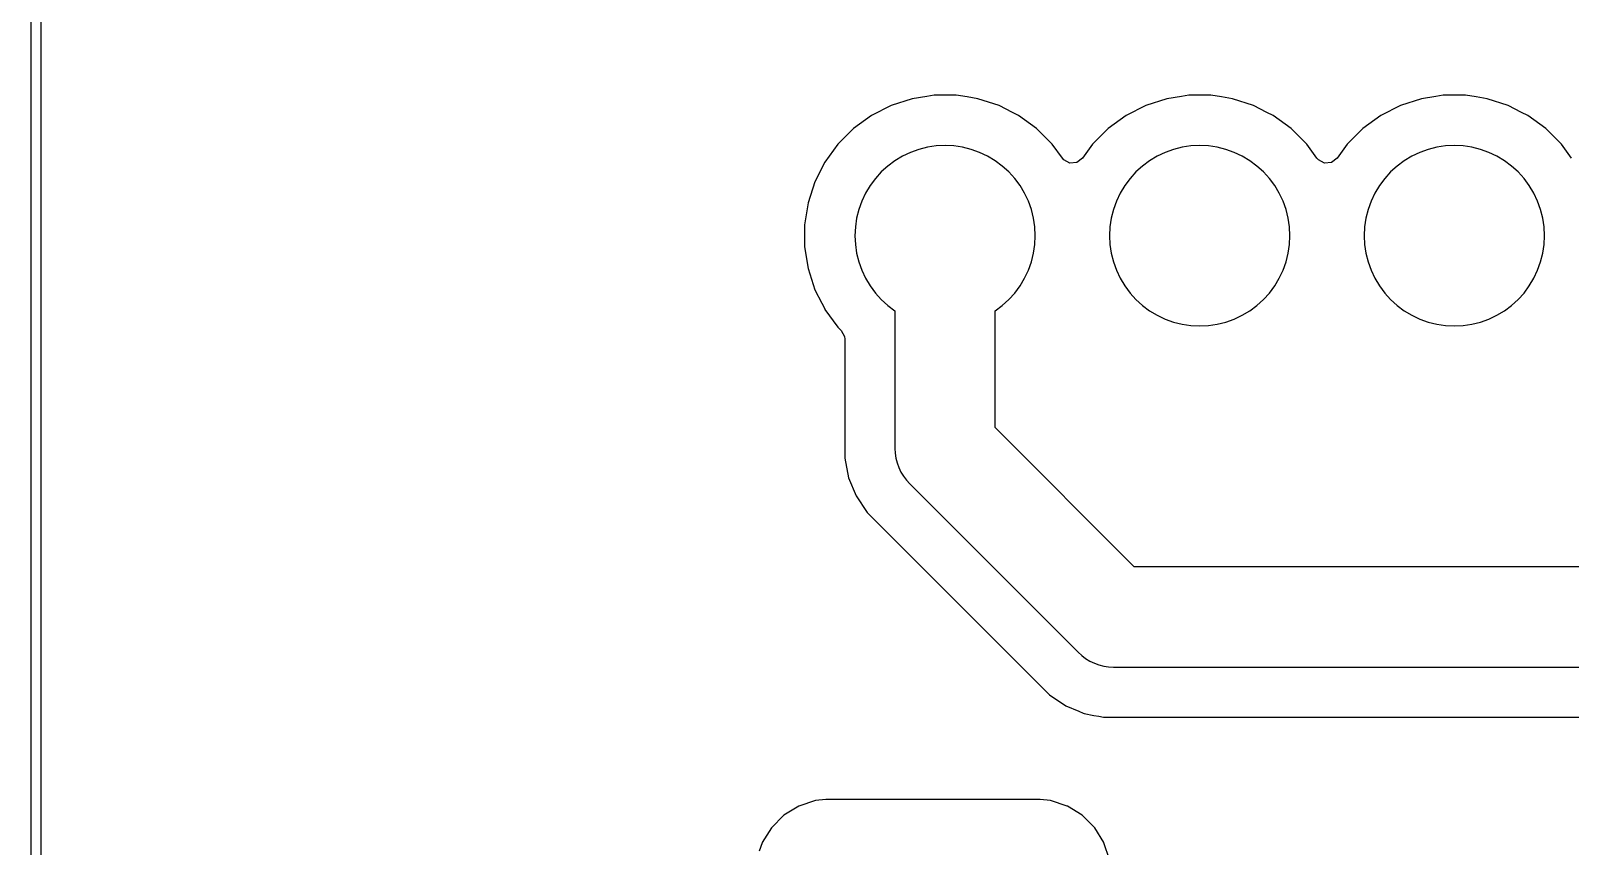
# Model space of a CAD drawing. Header units: metres. Extents: x 85.4 to 154.6, y -104.6 to -40.4.
# Drawn here: x 85.4 to 100.76, y -76.09 to -67.96 of the extents above; entities that cross this region are included whole.
import ezdxf

# ---------------------------------------------------------------- set-up
doc = ezdxf.new("R2010")
doc.units = ezdxf.units.M

msp = doc.modelspace()

# ---------------------------------------------------------------- linework, layer by layer
for points in [[(85.4, -40.401), (85.4, -104.599)], [(85.501, -40.625), (85.501, -104.375), (85.512, -104.427), (85.558, -104.479), (85.625, -104.499), (154.375, -104.499), (154.427, -104.488), (154.479, -104.442), (154.499, -104.375), (154.499, -40.625), (154.488, -40.573), (154.442, -40.521), (154.375, -40.501), (85.625, -40.501), (85.573, -40.512), (85.521, -40.558), (85.501, -40.625)], [(100.77, -69.227), (100.669, -69.087), (100.669, -69.087), (100.669, -69.087), (100.669, -69.087), (100.669, -69.087), (100.669, -69.087), (100.669, -69.087), (100.669, -69.087), (100.669, -69.087), (100.669, -69.087), (100.669, -69.087), (100.669, -69.087), (100.669, -69.087), (100.669, -69.087), (100.669, -69.087), (100.513, -68.931), (100.513, -68.931), (100.513, -68.931), (100.513, -68.931), (100.513, -68.931), (100.513, -68.931), (100.513, -68.931), (100.513, -68.931), (100.513, -68.931), (100.513, -68.931), (100.513, -68.931), (100.513, -68.931), (100.513, -68.931), (100.513, -68.931), (100.513, -68.931), (100.334, -68.802), (100.334, -68.802), (100.334, -68.802), (100.334, -68.802), (100.334, -68.802), (100.334, -68.802), (100.334, -68.802), (100.334, -68.802), (100.334, -68.802), (100.334, -68.802), (100.334, -68.802), (100.334, -68.802), (100.334, -68.802), (100.271, -68.77), (100.138, -68.702), (100.138, -68.702), (100.138, -68.702), (100.138, -68.702), (100.138, -68.702), (100.138, -68.702), (100.138, -68.702), (100.138, -68.702), (100.138, -68.702), (100.138, -68.702), (100.138, -68.702), (100.138, -68.702), (100.138, -68.702), (100.138, -68.702), (100.138, -68.702), (100.138, -68.702), (100.138, -68.702), (100.138, -68.702), (100.138, -68.702), (99.928, -68.634), (99.928, -68.634), (99.928, -68.634), (99.928, -68.634), (99.928, -68.634), (99.928, -68.634), (99.928, -68.634), (99.928, -68.634), (99.928, -68.634), (99.928, -68.634), (99.928, -68.634), (99.928, -68.634), (99.928, -68.634), (99.928, -68.634), (99.819, -68.616), (99.71, -68.599), (99.71, -68.599), (99.71, -68.599), (99.71, -68.599), (99.71, -68.599), (99.71, -68.599), (99.71, -68.599), (99.71, -68.599), (99.71, -68.599), (99.71, -68.599), (99.71, -68.599), (99.71, -68.599), (99.71, -68.599), (99.71, -68.599), (99.49, -68.599), (99.49, -68.599), (99.49, -68.599), (99.49, -68.599), (99.49, -68.599), (99.49, -68.599), (99.49, -68.599), (99.49, -68.599), (99.49, -68.599), (99.49, -68.599), (99.49, -68.599), (99.49, -68.599), (99.49, -68.599), (99.49, -68.599), (99.417, -68.611), (99.272, -68.634), (99.272, -68.634), (99.272, -68.634), (99.272, -68.634), (99.272, -68.634), (99.272, -68.634), (99.272, -68.634), (99.272, -68.634), (99.272, -68.634), (99.272, -68.634), (99.272, -68.634), (99.272, -68.634), (99.272, -68.634), (99.272, -68.634), (99.062, -68.702), (99.062, -68.702), (99.062, -68.702), (99.062, -68.702), (99.062, -68.702), (99.062, -68.702), (99.062, -68.702), (99.062, -68.702), (99.062, -68.702), (99.062, -68.702), (99.062, -68.702), (99.062, -68.702), (99.062, -68.702), (99.062, -68.702), (99.062, -68.702), (99.062, -68.702), (99.062, -68.702), (99.062, -68.702), (99.062, -68.702), (98.866, -68.802), (98.866, -68.802), (98.866, -68.802), (98.866, -68.802), (98.866, -68.802), (98.866, -68.802), (98.866, -68.802), (98.866, -68.802), (98.866, -68.802), (98.866, -68.802), (98.866, -68.802), (98.866, -68.802), (98.866, -68.802), (98.866, -68.802), (98.687, -68.931), (98.687, -68.931), (98.687, -68.931), (98.687, -68.931), (98.687, -68.931), (98.687, -68.931), (98.687, -68.931), (98.687, -68.931), (98.687, -68.931), (98.687, -68.931), (98.687, -68.931), (98.687, -68.931), (98.687, -68.931), (98.687, -68.931), (98.687, -68.931), (98.531, -69.087), (98.531, -69.087), (98.531, -69.087), (98.531, -69.087), (98.531, -69.087), (98.531, -69.087), (98.531, -69.087), (98.531, -69.087), (98.531, -69.087), (98.531, -69.087), (98.531, -69.087), (98.531, -69.087), (98.531, -69.087), (98.531, -69.087), (98.531, -69.087), (98.43, -69.227), (98.375, -69.269), (98.305, -69.275), (98.244, -69.243), (98.23, -69.227), (98.129, -69.087), (98.129, -69.087), (98.129, -69.087), (98.129, -69.087), (98.129, -69.087), (98.129, -69.087), (98.129, -69.087), (98.129, -69.087), (98.129, -69.087), (98.129, -69.087), (98.129, -69.087), (98.129, -69.087), (98.129, -69.087), (98.129, -69.087), (98.129, -69.087), (97.973, -68.931), (97.973, -68.931), (97.973, -68.931), (97.973, -68.931), (97.973, -68.931), (97.973, -68.931), (97.973, -68.931), (97.973, -68.931), (97.973, -68.931), (97.973, -68.931), (97.973, -68.931), (97.973, -68.931), (97.973, -68.931), (97.973, -68.931), (97.973, -68.931), (97.794, -68.802), (97.794, -68.802), (97.794, -68.802), (97.794, -68.802), (97.794, -68.802), (97.794, -68.802), (97.794, -68.802), (97.794, -68.802), (97.794, -68.802), (97.794, -68.802), (97.794, -68.802), (97.794, -68.802), (97.794, -68.802), (97.731, -68.77), (97.598, -68.702), (97.598, -68.702), (97.598, -68.702), (97.598, -68.702), (97.598, -68.702), (97.598, -68.702), (97.598, -68.702), (97.598, -68.702), (97.598, -68.702), (97.598, -68.702), (97.598, -68.702), (97.598, -68.702), (97.598, -68.702), (97.598, -68.702), (97.598, -68.702), (97.598, -68.702), (97.598, -68.702), (97.598, -68.702), (97.598, -68.702), (97.388, -68.634), (97.388, -68.634), (97.388, -68.634), (97.388, -68.634), (97.388, -68.634), (97.388, -68.634), (97.388, -68.634), (97.388, -68.634), (97.388, -68.634), (97.388, -68.634), (97.388, -68.634), (97.388, -68.634), (97.388, -68.634), (97.388, -68.634), (97.279, -68.616), (97.17, -68.599), (97.17, -68.599), (97.17, -68.599), (97.17, -68.599), (97.17, -68.599), (97.17, -68.599), (97.17, -68.599), (97.17, -68.599), (97.17, -68.599), (97.17, -68.599), (97.17, -68.599), (97.17, -68.599), (97.17, -68.599), (97.17, -68.599), (96.95, -68.599), (96.95, -68.599), (96.95, -68.599), (96.95, -68.599), (96.95, -68.599), (96.95, -68.599), (96.95, -68.599), (96.95, -68.599), (96.95, -68.599), (96.95, -68.599), (96.95, -68.599), (96.95, -68.599), (96.95, -68.599), (96.95, -68.599), (96.877, -68.611), (96.732, -68.634), (96.732, -68.634), (96.732, -68.634), (96.732, -68.634), (96.732, -68.634), (96.732, -68.634), (96.732, -68.634), (96.732, -68.634), (96.732, -68.634), (96.732, -68.634), (96.732, -68.634), (96.732, -68.634), (96.732, -68.634), (96.732, -68.634), (96.522, -68.702), (96.522, -68.702), (96.522, -68.702), (96.522, -68.702), (96.522, -68.702), (96.522, -68.702), (96.522, -68.702), (96.522, -68.702), (96.522, -68.702), (96.522, -68.702), (96.522, -68.702), (96.522, -68.702), (96.522, -68.702), (96.522, -68.702), (96.522, -68.702), (96.522, -68.702), (96.522, -68.702), (96.522, -68.702), (96.522, -68.702), (96.326, -68.802), (96.326, -68.802), (96.326, -68.802), (96.326, -68.802), (96.326, -68.802), (96.326, -68.802), (96.326, -68.802), (96.326, -68.802), (96.326, -68.802), (96.326, -68.802), (96.326, -68.802), (96.326, -68.802), (96.326, -68.802), (96.326, -68.802), (96.147, -68.931), (96.147, -68.931), (96.147, -68.931), (96.147, -68.931), (96.147, -68.931), (96.147, -68.931), (96.147, -68.931), (96.147, -68.931), (96.147, -68.931), (96.147, -68.931), (96.147, -68.931), (96.147, -68.931), (96.147, -68.931), (96.147, -68.931), (96.147, -68.931), (95.991, -69.087), (95.991, -69.087), (95.991, -69.087), (95.991, -69.087), (95.991, -69.087), (95.991, -69.087), (95.991, -69.087), (95.991, -69.087), (95.991, -69.087), (95.991, -69.087), (95.991, -69.087), (95.991, -69.087), (95.991, -69.087), (95.991, -69.087), (95.991, -69.087), (95.89, -69.227), (95.835, -69.269), (95.765, -69.275), (95.704, -69.243), (95.69, -69.227), (95.589, -69.087), (95.589, -69.087), (95.589, -69.087), (95.589, -69.087), (95.589, -69.087), (95.589, -69.087), (95.589, -69.087), (95.589, -69.087), (95.589, -69.087), (95.589, -69.087), (95.589, -69.087), (95.589, -69.087), (95.589, -69.087), (95.589, -69.087), (95.589, -69.087), (95.433, -68.931), (95.433, -68.931), (95.433, -68.931), (95.433, -68.931), (95.433, -68.931), (95.433, -68.931), (95.433, -68.931), (95.433, -68.931), (95.433, -68.931), (95.433, -68.931), (95.433, -68.931), (95.433, -68.931), (95.433, -68.931), (95.433, -68.931), (95.433, -68.931), (95.254, -68.802), (95.254, -68.802), (95.254, -68.802), (95.254, -68.802), (95.254, -68.802), (95.254, -68.802), (95.254, -68.802), (95.254, -68.802), (95.254, -68.802), (95.254, -68.802), (95.254, -68.802), (95.254, -68.802), (95.254, -68.802), (95.191, -68.77), (95.058, -68.702), (95.058, -68.702), (95.058, -68.702), (95.058, -68.702), (95.058, -68.702), (95.058, -68.702), (95.058, -68.702), (95.058, -68.702), (95.058, -68.702), (95.058, -68.702), (95.058, -68.702), (95.058, -68.702), (95.058, -68.702), (95.058, -68.702), (95.058, -68.702), (95.058, -68.702), (95.058, -68.702), (95.058, -68.702), (95.058, -68.702), (94.848, -68.634), (94.848, -68.634), (94.848, -68.634), (94.848, -68.634), (94.848, -68.634), (94.848, -68.634), (94.848, -68.634), (94.848, -68.634), (94.848, -68.634), (94.848, -68.634), (94.848, -68.634), (94.848, -68.634), (94.848, -68.634), (94.848, -68.634), (94.739, -68.616), (94.63, -68.599), (94.63, -68.599), (94.63, -68.599), (94.63, -68.599), (94.63, -68.599), (94.63, -68.599), (94.63, -68.599), (94.63, -68.599), (94.63, -68.599), (94.63, -68.599), (94.63, -68.599), (94.63, -68.599), (94.63, -68.599), (94.63, -68.599), (94.41, -68.599), (94.41, -68.599), (94.41, -68.599), (94.41, -68.599), (94.41, -68.599), (94.41, -68.599), (94.41, -68.599), (94.41, -68.599), (94.41, -68.599), (94.41, -68.599), (94.41, -68.599), (94.41, -68.599), (94.41, -68.599), (94.41, -68.599), (94.337, -68.611), (94.192, -68.634), (94.192, -68.634), (94.192, -68.634), (94.192, -68.634), (94.192, -68.634), (94.192, -68.634), (94.192, -68.634), (94.192, -68.634), (94.192, -68.634), (94.192, -68.634), (94.192, -68.634), (94.192, -68.634), (94.192, -68.634), (94.192, -68.634), (93.982, -68.702), (93.982, -68.702), (93.982, -68.702), (93.982, -68.702), (93.982, -68.702), (93.982, -68.702), (93.982, -68.702), (93.982, -68.702), (93.982, -68.702), (93.982, -68.702), (93.982, -68.702), (93.982, -68.702), (93.982, -68.702), (93.982, -68.702), (93.982, -68.702), (93.982, -68.702), (93.982, -68.702), (93.982, -68.702), (93.982, -68.702), (93.786, -68.802), (93.786, -68.802), (93.786, -68.802), (93.786, -68.802), (93.786, -68.802), (93.786, -68.802), (93.786, -68.802), (93.786, -68.802), (93.786, -68.802), (93.786, -68.802), (93.786, -68.802), (93.786, -68.802), (93.786, -68.802), (93.786, -68.802), (93.607, -68.931), (93.607, -68.931), (93.607, -68.931), (93.607, -68.931), (93.607, -68.931), (93.607, -68.931), (93.607, -68.931), (93.607, -68.931), (93.607, -68.931), (93.607, -68.931), (93.607, -68.931), (93.607, -68.931), (93.607, -68.931), (93.607, -68.931), (93.607, -68.931), (93.451, -69.087), (93.451, -69.087), (93.451, -69.087), (93.451, -69.087), (93.451, -69.087), (93.451, -69.087), (93.451, -69.087), (93.451, -69.087), (93.451, -69.087), (93.451, -69.087), (93.451, -69.087), (93.451, -69.087), (93.451, -69.087), (93.451, -69.087), (93.451, -69.087), (93.322, -69.266), (93.322, -69.266), (93.322, -69.266), (93.322, -69.266), (93.322, -69.266), (93.322, -69.266), (93.322, -69.266), (93.322, -69.266), (93.322, -69.266), (93.322, -69.266), (93.322, -69.266), (93.322, -69.266), (93.322, -69.266), (93.322, -69.266), (93.222, -69.462), (93.222, -69.462), (93.222, -69.462), (93.222, -69.462), (93.222, -69.462), (93.222, -69.462), (93.222, -69.462), (93.222, -69.462), (93.222, -69.462), (93.222, -69.462), (93.222, -69.462), (93.222, -69.462), (93.222, -69.462), (93.222, -69.462), (93.222, -69.462), (93.222, -69.462), (93.222, -69.462), (93.222, -69.462), (93.222, -69.462), (93.153, -69.672), (93.153, -69.672), (93.153, -69.672), (93.153, -69.672), (93.153, -69.672), (93.153, -69.672), (93.153, -69.672), (93.153, -69.672), (93.153, -69.672), (93.153, -69.672), (93.153, -69.672), (93.153, -69.672), (93.153, -69.672), (93.153, -69.672), (93.119, -69.89), (93.119, -69.89), (93.119, -69.89), (93.119, -69.89), (93.119, -69.89), (93.119, -69.89), (93.119, -69.89), (93.119, -69.89), (93.119, -69.89), (93.119, -69.89), (93.119, -69.89), (93.119, -69.89), (93.119, -69.89), (93.119, -69.89), (93.119, -70.11), (93.119, -70.11), (93.119, -70.11), (93.119, -70.11), (93.119, -70.11), (93.119, -70.11), (93.119, -70.11), (93.119, -70.11), (93.119, -70.11), (93.119, -70.11), (93.119, -70.11), (93.119, -70.11), (93.119, -70.11), (93.119, -70.11), (93.153, -70.328), (93.153, -70.328), (93.153, -70.328), (93.153, -70.328), (93.153, -70.328), (93.153, -70.328), (93.153, -70.328), (93.153, -70.328), (93.153, -70.328), (93.153, -70.328), (93.153, -70.328), (93.153, -70.328), (93.153, -70.328), (93.153, -70.328), (93.222, -70.538), (93.222, -70.538), (93.222, -70.538), (93.222, -70.538), (93.222, -70.538), (93.222, -70.538), (93.222, -70.538), (93.222, -70.538), (93.222, -70.538), (93.222, -70.538), (93.222, -70.538), (93.222, -70.538), (93.222, -70.538), (93.222, -70.538), (93.222, -70.538), (93.222, -70.538), (93.222, -70.538), (93.222, -70.538), (93.222, -70.538), (93.29, -70.671), (93.319, -70.729), (93.322, -70.734), (93.322, -70.734), (93.322, -70.734), (93.322, -70.734), (93.322, -70.734), (93.322, -70.734), (93.322, -70.734), (93.322, -70.734), (93.322, -70.734), (93.322, -70.734), (93.322, -70.734), (93.322, -70.734), (93.322, -70.734), (93.322, -70.734), (93.451, -70.913), (93.451, -70.913), (93.451, -70.913), (93.451, -70.913), (93.451, -70.913), (93.451, -70.913), (93.451, -70.913), (93.451, -70.913), (93.451, -70.913), (93.451, -70.913), (93.451, -70.913), (93.451, -70.913), (93.451, -70.913), (93.451, -70.913), (93.451, -70.913), (93.483, -70.944), (93.516, -71.005), (93.519, -71.031), (93.519, -72.219), (93.519, -72.219), (93.519, -72.219), (93.519, -72.219), (93.519, -72.219), (93.519, -72.219), (93.519, -72.219), (93.519, -72.219), (93.519, -72.219), (93.519, -72.219), (93.519, -72.219), (93.519, -72.219), (93.519, -72.219), (93.519, -72.219), (93.557, -72.412), (93.557, -72.412), (93.557, -72.412), (93.557, -72.412), (93.557, -72.412), (93.557, -72.412), (93.557, -72.412), (93.557, -72.412), (93.557, -72.412), (93.557, -72.412), (93.557, -72.412), (93.557, -72.412), (93.557, -72.412), (93.557, -72.412), (93.557, -72.412), (93.557, -72.412), (93.633, -72.594), (93.633, -72.594), (93.633, -72.594), (93.633, -72.594), (93.633, -72.594), (93.633, -72.594), (93.633, -72.594), (93.633, -72.594), (93.633, -72.594), (93.633, -72.594), (93.633, -72.594), (93.633, -72.594), (93.633, -72.594), (93.633, -72.594), (93.633, -72.594), (93.633, -72.594), (93.742, -72.758), (93.742, -72.758), (93.742, -72.758), (93.742, -72.758), (93.742, -72.758), (93.742, -72.758), (93.742, -72.758), (93.742, -72.758), (93.742, -72.758), (93.742, -72.758), (93.742, -72.758), (93.742, -72.758), (93.742, -72.758), (93.742, -72.758), (93.742, -72.758), (93.743, -72.758), (93.886, -72.902), (93.886, -72.902), (93.886, -72.902), (93.886, -72.902), (93.886, -72.902), (93.886, -72.902), (93.886, -72.902), (93.886, -72.902), (95.419, -74.435), (95.419, -74.435), (95.419, -74.435), (95.419, -74.435), (95.419, -74.435), (95.419, -74.435), (95.419, -74.435), (95.419, -74.435), (95.562, -74.577), (95.562, -74.578), (95.562, -74.578), (95.562, -74.578), (95.562, -74.578), (95.562, -74.578), (95.562, -74.578), (95.562, -74.578), (95.562, -74.578), (95.562, -74.578), (95.562, -74.578), (95.562, -74.578), (95.562, -74.578), (95.562, -74.578), (95.562, -74.578), (95.562, -74.578), (95.726, -74.687), (95.726, -74.687), (95.726, -74.687), (95.726, -74.687), (95.726, -74.687), (95.726, -74.687), (95.726, -74.687), (95.726, -74.687), (95.726, -74.687), (95.726, -74.687), (95.726, -74.687), (95.726, -74.687), (95.726, -74.687), (95.726, -74.687), (95.726, -74.687), (95.726, -74.687), (95.855, -74.74), (95.898, -74.758), (95.908, -74.763), (95.908, -74.763), (95.908, -74.763), (95.908, -74.763), (95.908, -74.763), (95.908, -74.763), (95.908, -74.763), (95.908, -74.763), (95.908, -74.763), (95.908, -74.763), (95.908, -74.763), (95.908, -74.763), (95.908, -74.763), (95.908, -74.763), (96.005, -74.782), (96.053, -74.791), (96.101, -74.801), (96.101, -74.801), (96.101, -74.801), (96.101, -74.801), (96.101, -74.801), (96.101, -74.801), (96.101, -74.801), (96.101, -74.801), (96.101, -74.801), (96.101, -74.801), (96.101, -74.801), (96.101, -74.801), (96.101, -74.801), (96.101, -74.801), (107.134, -74.801)], [(107.6, -73.3), (96.407, -73.3), (96.407, -73.3), (96.407, -73.3), (96.407, -73.3), (96.407, -73.3), (96.407, -73.3), (96.407, -73.3), (96.407, -73.3), (96.407, -73.3), (96.407, -73.3), (96.407, -73.3), (96.407, -73.3), (96.407, -73.3), (96.407, -73.3), (96.407, -73.3), (96.407, -73.3), (96.407, -73.3), (96.407, -73.3), (96.407, -73.3), (96.407, -73.3), (96.407, -73.3), (96.407, -73.3), (96.407, -73.3), (96.407, -73.3), (96.407, -73.3), (96.407, -73.3), (96.407, -73.3), (96.407, -73.3), (96.407, -73.3), (96.407, -73.3), (96.407, -73.3), (96.407, -73.3), (96.407, -73.3), (96.407, -73.3), (96.407, -73.3), (96.407, -73.3), (96.407, -73.3), (96.407, -73.3), (96.407, -73.3), (96.407, -73.3), (96.407, -73.3), (96.407, -73.3), (96.407, -73.3), (96.407, -73.3), (96.407, -73.3), (96.407, -73.3), (96.407, -73.3), (96.407, -73.3), (96.407, -73.3), (96.407, -73.3), (95.02, -71.913), (95.02, -71.913), (95.02, -71.913), (95.02, -71.913), (95.02, -71.913), (95.02, -71.913), (95.02, -71.913), (95.02, -71.913), (95.02, -71.913), (95.02, -71.913), (95.02, -71.913), (95.02, -71.913), (95.02, -71.913), (95.02, -71.913), (95.02, -71.913), (95.02, -71.913), (95.02, -71.913), (95.02, -71.913), (95.02, -71.913), (95.02, -71.913), (95.02, -71.913), (95.02, -71.913), (95.02, -71.913), (95.02, -71.913), (95.02, -71.913), (95.02, -71.913), (95.02, -71.913), (95.02, -71.913), (95.02, -71.913), (95.02, -71.913), (95.02, -71.913), (95.02, -71.913), (95.02, -71.913), (95.02, -71.913), (95.02, -71.913), (95.02, -71.913), (95.02, -71.913), (95.02, -71.913), (95.02, -71.913), (95.02, -71.913), (95.02, -71.913), (95.02, -71.913), (95.02, -71.913), (95.02, -71.913), (95.02, -71.913), (95.02, -71.913), (95.02, -71.913), (95.02, -71.913), (95.02, -71.913), (95.02, -71.913), (95.02, -70.748), (95.02, -70.748), (95.02, -70.748), (95.02, -70.748), (95.02, -70.748), (95.02, -70.748), (95.02, -70.748), (95.02, -70.748), (95.02, -70.748), (95.02, -70.748), (95.02, -70.748), (95.02, -70.748), (95.02, -70.748), (95.02, -70.748), (95.02, -70.748), (95.02, -70.748), (95.02, -70.748), (95.02, -70.748), (95.02, -70.748), (95.02, -70.748), (95.02, -70.748), (95.02, -70.748), (95.02, -70.748), (95.02, -70.748), (95.02, -70.748), (95.02, -70.748), (95.02, -70.748), (95.02, -70.748), (95.02, -70.748), (95.02, -70.748), (95.02, -70.748), (95.02, -70.748), (95.02, -70.748), (95.02, -70.748), (95.02, -70.748), (95.02, -70.748), (95.02, -70.748), (95.02, -70.748), (95.02, -70.748), (95.02, -70.748), (95.02, -70.748), (95.02, -70.748), (95.02, -70.748), (95.02, -70.748), (95.02, -70.748), (95.02, -70.748), (95.02, -70.748), (95.02, -70.748), (95.02, -70.748), (95.02, -70.748), (95.02, -70.748), (95.02, -70.748), (95.02, -70.748), (95.02, -70.748), (95.02, -70.748), (95.02, -70.748), (95.02, -70.748), (95.02, -70.748), (95.02, -70.748), (95.02, -70.748), (95.02, -70.748), (95.02, -70.748), (95.091, -70.695), (95.156, -70.636), (95.215, -70.571), (95.268, -70.5), (95.313, -70.424), (95.351, -70.344), (95.381, -70.261), (95.402, -70.175), (95.415, -70.088), (95.419, -70), (95.415, -69.912), (95.402, -69.825), (95.381, -69.739), (95.351, -69.656), (95.313, -69.576), (95.268, -69.5), (95.215, -69.429), (95.156, -69.364), (95.091, -69.305), (95.02, -69.252), (94.944, -69.207), (94.864, -69.169), (94.781, -69.139), (94.695, -69.118), (94.608, -69.105), (94.52, -69.101), (94.432, -69.105), (94.345, -69.118), (94.259, -69.139), (94.176, -69.169), (94.096, -69.207), (94.02, -69.252), (93.949, -69.305), (93.884, -69.364), (93.825, -69.429), (93.772, -69.5), (93.727, -69.576), (93.689, -69.656), (93.659, -69.739), (93.638, -69.825), (93.625, -69.912), (93.621, -70), (93.625, -70.088), (93.638, -70.175), (93.659, -70.261), (93.689, -70.344), (93.727, -70.424), (93.772, -70.5), (93.825, -70.571), (93.884, -70.636), (93.949, -70.695), (94.02, -70.748), (94.02, -70.748), (94.02, -70.748), (94.02, -70.748), (94.02, -70.748), (94.02, -70.748), (94.02, -70.748), (94.02, -70.748), (94.02, -70.748), (94.02, -70.748), (94.02, -70.748), (94.02, -70.748), (94.02, -70.748), (94.02, -70.748), (94.02, -70.748), (94.02, -70.748), (94.02, -70.748), (94.02, -70.748), (94.02, -70.748), (94.02, -70.748), (94.02, -70.748), (94.02, -70.748), (94.02, -70.748), (94.02, -70.748), (94.02, -70.748), (94.02, -70.748), (94.02, -70.748), (94.02, -70.748), (94.02, -70.748), (94.02, -70.748), (94.02, -70.748), (94.02, -70.748), (94.02, -70.748), (94.02, -70.748), (94.02, -70.748), (94.02, -70.748), (94.02, -70.748), (94.02, -70.748), (94.02, -70.748), (94.02, -70.748), (94.02, -70.748), (94.02, -70.748), (94.02, -70.748), (94.02, -70.748), (94.02, -70.748), (94.02, -70.748), (94.02, -70.748), (94.02, -70.748), (94.02, -70.748), (94.02, -70.748), (94.02, -70.748), (94.02, -70.748), (94.02, -70.748), (94.02, -70.748), (94.02, -70.748), (94.02, -70.748), (94.02, -70.748), (94.02, -70.748), (94.02, -70.748), (94.02, -70.748), (94.02, -70.748)], [(97.959, -70), (97.955, -69.912), (97.942, -69.825), (97.921, -69.739), (97.891, -69.656), (97.853, -69.576), (97.808, -69.5), (97.755, -69.429), (97.696, -69.364), (97.631, -69.305), (97.56, -69.252), (97.484, -69.207), (97.404, -69.169), (97.321, -69.139), (97.235, -69.118), (97.148, -69.105), (97.06, -69.101), (96.972, -69.105), (96.885, -69.118), (96.799, -69.139), (96.716, -69.169), (96.636, -69.207), (96.56, -69.252), (96.489, -69.305), (96.424, -69.364), (96.365, -69.429), (96.312, -69.5), (96.267, -69.576), (96.229, -69.656), (96.199, -69.739), (96.178, -69.825), (96.165, -69.912), (96.161, -70), (96.165, -70.088), (96.178, -70.175), (96.199, -70.261), (96.229, -70.344), (96.267, -70.424), (96.312, -70.5), (96.365, -70.571), (96.424, -70.636), (96.489, -70.695), (96.56, -70.748), (96.636, -70.793), (96.716, -70.831), (96.799, -70.861), (96.885, -70.882), (96.972, -70.895), (97.06, -70.899), (97.148, -70.895), (97.235, -70.882), (97.321, -70.861), (97.404, -70.831), (97.484, -70.793), (97.56, -70.748), (97.631, -70.695), (97.696, -70.636), (97.755, -70.571), (97.808, -70.5), (97.853, -70.424), (97.891, -70.344), (97.921, -70.261), (97.942, -70.175), (97.955, -70.088), (97.959, -70)], [(100.499, -70), (100.495, -69.912), (100.482, -69.825), (100.461, -69.739), (100.431, -69.656), (100.393, -69.576), (100.348, -69.5), (100.295, -69.429), (100.236, -69.364), (100.171, -69.305), (100.1, -69.252), (100.024, -69.207), (99.944, -69.169), (99.861, -69.139), (99.775, -69.118), (99.688, -69.105), (99.6, -69.101), (99.512, -69.105), (99.425, -69.118), (99.339, -69.139), (99.256, -69.169), (99.176, -69.207), (99.1, -69.252), (99.029, -69.305), (98.964, -69.364), (98.905, -69.429), (98.852, -69.5), (98.807, -69.576), (98.769, -69.656), (98.739, -69.739), (98.718, -69.825), (98.705, -69.912), (98.701, -70), (98.705, -70.088), (98.718, -70.175), (98.739, -70.261), (98.769, -70.344), (98.807, -70.424), (98.852, -70.5), (98.905, -70.571), (98.964, -70.636), (99.029, -70.695), (99.1, -70.748), (99.176, -70.793), (99.256, -70.831), (99.339, -70.861), (99.425, -70.882), (99.512, -70.895), (99.6, -70.899), (99.688, -70.895), (99.775, -70.882), (99.861, -70.861), (99.944, -70.831), (100.024, -70.793), (100.1, -70.748), (100.171, -70.695), (100.236, -70.636), (100.295, -70.571), (100.348, -70.5), (100.393, -70.424), (100.431, -70.344), (100.461, -70.261), (100.482, -70.175), (100.495, -70.088), (100.499, -70)], [(94.02, -70.748), (94.02, -70.748), (94.02, -72.12), (94.023, -72.169), (94.03, -72.217), (94.042, -72.265), (94.058, -72.311), (94.079, -72.356), (94.104, -72.398), (94.134, -72.437), (94.167, -72.473), (95.847, -74.153), (95.883, -74.186), (95.922, -74.216), (95.964, -74.241), (96.009, -74.262), (96.055, -74.278), (96.103, -74.29), (96.151, -74.297), (96.2, -74.3), (107.393, -74.3)], [(96.16, -76.217), (96.105, -76.051), (96.105, -76.051), (96.105, -76.051), (96.105, -76.051), (96.105, -76.051), (96.105, -76.051), (96.105, -76.05), (96.105, -76.05), (96.105, -76.05), (96.105, -76.05), (96.105, -76.05), (96.105, -76.05), (96.105, -76.05), (96.105, -76.05), (96.013, -75.901), (96.013, -75.901), (96.013, -75.901), (96.013, -75.901), (96.013, -75.901), (96.013, -75.901), (96.013, -75.901), (96.013, -75.901), (96.013, -75.901), (96.013, -75.901), (96.013, -75.901), (96.013, -75.901), (96.013, -75.901), (96.013, -75.901), (95.889, -75.777), (95.889, -75.777), (95.889, -75.777), (95.889, -75.777), (95.889, -75.777), (95.889, -75.777), (95.889, -75.777), (95.889, -75.777), (95.889, -75.777), (95.889, -75.777), (95.889, -75.777), (95.889, -75.777), (95.889, -75.777), (95.889, -75.777), (95.74, -75.685), (95.74, -75.685), (95.74, -75.685), (95.74, -75.685), (95.74, -75.685), (95.74, -75.685), (95.74, -75.685), (95.74, -75.685), (95.74, -75.685), (95.74, -75.685), (95.74, -75.685), (95.74, -75.685), (95.74, -75.685), (95.739, -75.685), (95.573, -75.63), (95.573, -75.63), (95.573, -75.63), (95.573, -75.63), (95.573, -75.63), (95.573, -75.63), (95.573, -75.63), (95.573, -75.63), (95.573, -75.63), (95.573, -75.63), (95.573, -75.63), (95.573, -75.63), (95.573, -75.63), (95.573, -75.63), (95.573, -75.63), (95.573, -75.63), (95.47, -75.619), (95.47, -75.619), (95.47, -75.619), (95.47, -75.619), (95.47, -75.619), (95.47, -75.619), (95.47, -75.619), (95.47, -75.619), (93.33, -75.619), (93.33, -75.619), (93.33, -75.619), (93.33, -75.619), (93.33, -75.619), (93.33, -75.619), (93.33, -75.619), (93.33, -75.619), (93.33, -75.619), (93.33, -75.619), (93.33, -75.619), (93.33, -75.619), (93.33, -75.619), (93.33, -75.619), (93.33, -75.619), (93.227, -75.63), (93.227, -75.63), (93.227, -75.63), (93.227, -75.63), (93.227, -75.63), (93.227, -75.63), (93.227, -75.63), (93.227, -75.63), (93.227, -75.63), (93.227, -75.63), (93.227, -75.63), (93.227, -75.63), (93.227, -75.63), (93.227, -75.63), (93.227, -75.63), (93.061, -75.685), (93.06, -75.685), (93.06, -75.685), (93.06, -75.685), (93.06, -75.685), (93.06, -75.685), (93.06, -75.685), (93.06, -75.685), (93.06, -75.685), (93.06, -75.685), (93.06, -75.685), (93.06, -75.685), (93.06, -75.685), (93.06, -75.685), (93.06, -75.685), (93.06, -75.685), (93.06, -75.685), (93.06, -75.685), (93.06, -75.685), (93.06, -75.685), (93.06, -75.685), (93.06, -75.685), (92.911, -75.777), (92.911, -75.777), (92.911, -75.777), (92.911, -75.777), (92.911, -75.777), (92.911, -75.777), (92.911, -75.777), (92.911, -75.777), (92.911, -75.777), (92.911, -75.777), (92.911, -75.777), (92.911, -75.777), (92.911, -75.777), (92.911, -75.777), (92.787, -75.901), (92.787, -75.901), (92.787, -75.901), (92.787, -75.901), (92.787, -75.901), (92.787, -75.901), (92.787, -75.901), (92.787, -75.901), (92.787, -75.901), (92.787, -75.901), (92.787, -75.901), (92.787, -75.901), (92.787, -75.901), (92.787, -75.901), (92.695, -76.05), (92.695, -76.05), (92.695, -76.05), (92.695, -76.05), (92.695, -76.05), (92.695, -76.05), (92.695, -76.05), (92.695, -76.05), (92.695, -76.05), (92.695, -76.05), (92.695, -76.05), (92.695, -76.051), (92.695, -76.051), (92.695, -76.051), (92.695, -76.051), (92.695, -76.051), (92.695, -76.051), (92.695, -76.051), (92.695, -76.051), (92.695, -76.051), (92.695, -76.051), (92.695, -76.051), (92.667, -76.135)]]:
    msp.add_lwpolyline(points)

doc.saveas('drawing.dxf')
